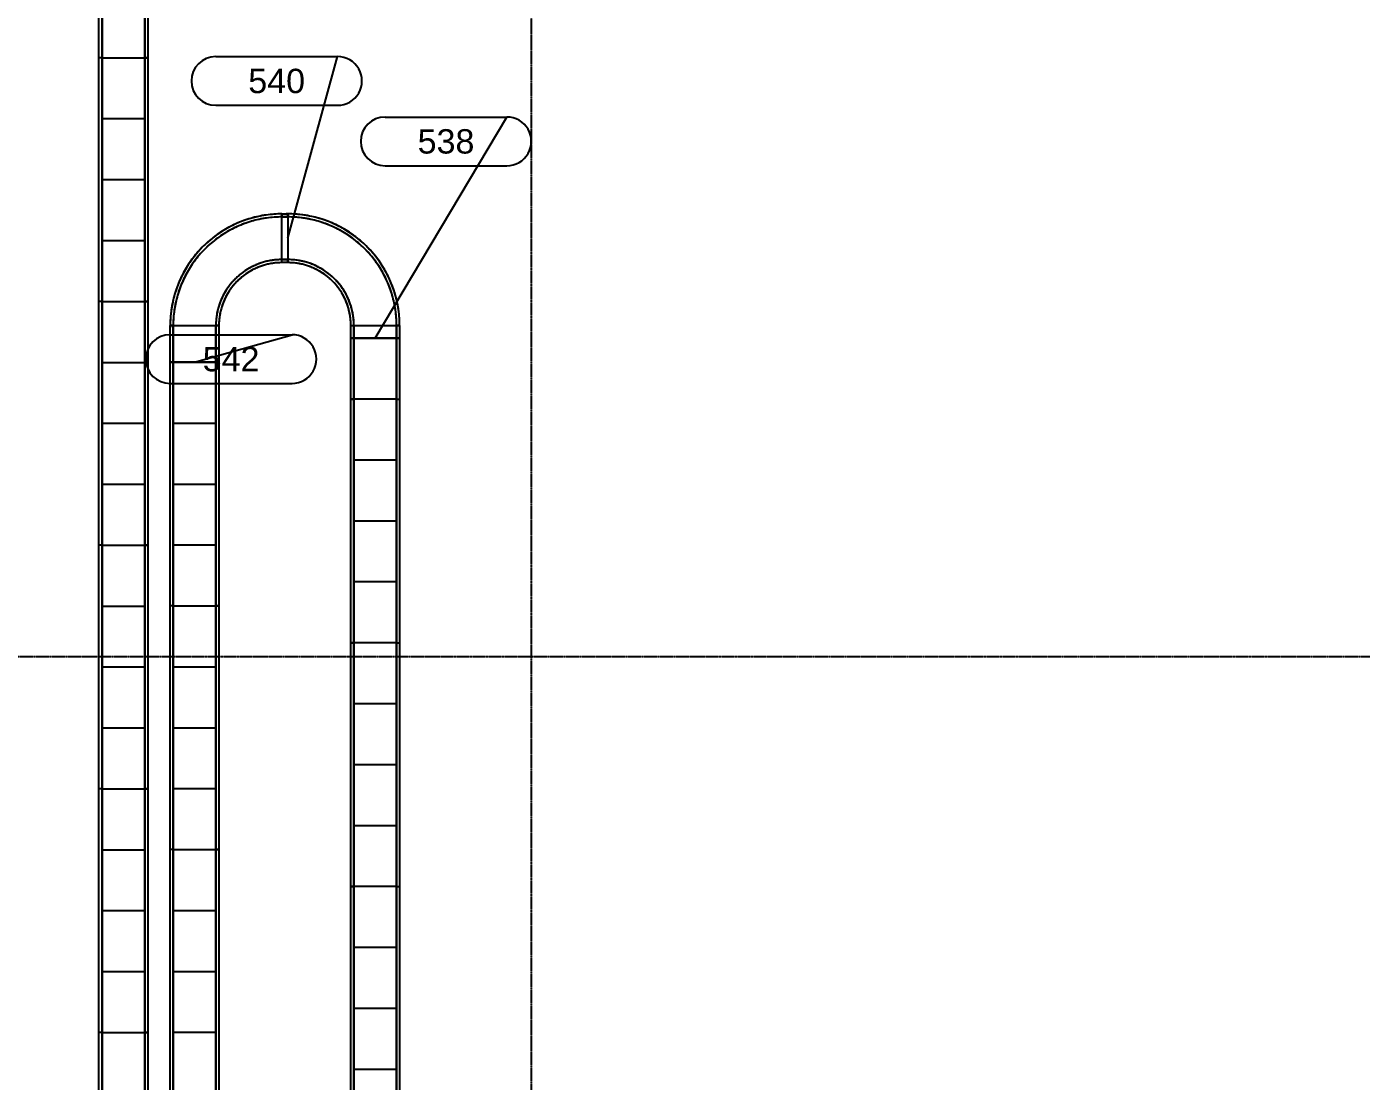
# Model space of a CAD drawing. Header units: inches. Extents: x -21257 to 11444, y 0 to 8704.
# Drawn here: x 1880 to 2537, y 1026 to 1546 of the extents above; entities that cross this region are included whole.
import ezdxf
from ezdxf.enums import TextEntityAlignment as Align

# ---------------------------------------------------------------- set-up
doc = ezdxf.new("R2010")
doc.units = ezdxf.units.IN
doc.header["$MEASUREMENT"] = 0
doc.linetypes.add('CENTER2', pattern=[1.125, 0.75, -0.125, 0.125, -0.125])
for name, color, linetype in [('400-CONV-LAYOUT', 1, 'Continuous'), ('500-CONV-LAYOUT-LOWER', 4, 'Continuous'), ('500-CONV-LAYOUT-UPPER', 4, 'Continuous'), ('500-CONV-NUMBERS', 4, 'Continuous'), ('Bldg_Cline', 8, 'CENTER2')]:
    doc.layers.add(name, color=color, linetype=linetype)
doc.styles.get("Standard").update_dxf_attribs({"font": 'helvl.shx'})

# ---------------------------------------------------------------- blocks, each defined once
blk = doc.blocks.new('DCBLOCK')
at = {"linetype": 'Continuous'}
for p, q in [((-0.625, 0), (0, 0)), ((-0.625, -0.25), (0, -0.25))]:
    blk.add_line(p, q, dxfattribs=at)
for centre, start, end in [((-0.625, -0.125), 89.99998, 269.99994), ((0, -0.125), 269.99994, 89.99998)]:
    blk.add_arc(centre, 0.125, start, end)
blk.add_attdef('FORTNAITEM', text='', height=0.125).set_placement((-0.3125, -0.125), align=Align.MIDDLE_CENTER)
at = {"flags": 1}
blk.add_attdef('SERIALNUM', (-0.625, -0.3437), '', height=0.125, dxfattribs=at)
blk = doc.blocks.new('Promise-US15-100330-00-10-003 Bldg Colums')
at = {"layer": 'Bldg_Cline'}
for p, q in [((1200, 7192), (1200, 8)), ((72, 720), (6000, 720))]:
    blk.add_line(p, q, dxfattribs=at)

msp = doc.modelspace()

# ---------------------------------------------------------------- linework, layer by layer
at = {"layer": '400-CONV-LAYOUT', "linetype": 'Continuous'}
for p, q in [((1916.72, 1530.3, 215.5), (1915.22, 1530.3, 215.5)), ((1916.72, 1530.3, 222), (1915.22, 1530.3, 222)), ((1916.72, 1530.3, 222), (1937.72, 1530.3, 222)), ((1916.72, 1530.3, 222), (1916.72, 1530.3, 215.5)), ((1937.72, 1530.3, 215.5), (1939.22, 1530.3, 215.5)), ((1937.72, 1530.3, 222), (1937.72, 1530.3, 215.5)), ((1939.22, 1530.3, 222), (1937.72, 1530.3, 222)), ((1916.72, 1500.3, 222), (1937.72, 1500.3, 222)), ((1916.72, 1470.3, 222), (1937.72, 1470.3, 222)), ((1916.72, 1440.3, 222), (1937.72, 1440.3, 222)), ((1916.72, 1410.3, 215.5), (1915.22, 1410.3, 215.5)), ((1916.72, 1410.3, 222), (1915.22, 1410.3, 222)), ((1916.72, 1410.3, 222), (1937.72, 1410.3, 222)), ((1916.72, 1410.3, 222), (1916.72, 1410.3, 215.5)), ((1937.72, 1410.3, 215.5), (1939.22, 1410.3, 215.5)), ((1937.72, 1410.3, 222), (1937.72, 1410.3, 215.5)), ((1939.22, 1410.3, 222), (1937.72, 1410.3, 222)), ((1916.72, 1380.3, 222), (1937.72, 1380.3, 222)), ((1916.72, 1350.3, 222), (1937.72, 1350.3, 222)), ((1916.72, 1320.3, 222), (1937.72, 1320.3, 222)), ((1916.72, 1290.3, 215.5), (1915.22, 1290.3, 215.5)), ((1916.72, 1290.3, 222), (1915.22, 1290.3, 222)), ((1916.72, 1290.3, 222), (1937.72, 1290.3, 222)), ((1916.72, 1290.3, 222), (1916.72, 1290.3, 215.5)), ((1937.72, 1290.3, 215.5), (1939.22, 1290.3, 215.5)), ((1937.72, 1290.3, 222), (1937.72, 1290.3, 215.5)), ((1939.22, 1290.3, 222), (1937.72, 1290.3, 222)), ((1916.72, 1260.3, 222), (1937.72, 1260.3, 222)), ((1916.72, 1230.3, 222), (1937.72, 1230.3, 222)), ((1916.72, 1200.3, 222), (1937.72, 1200.3, 222)), ((1916.72, 1170.3, 215.5), (1915.22, 1170.3, 215.5)), ((1916.72, 1170.3, 222), (1915.22, 1170.3, 222)), ((1916.72, 1170.3, 222), (1937.72, 1170.3, 222)), ((1916.72, 1170.3, 222), (1916.72, 1170.3, 215.5)), ((1937.72, 1170.3, 215.5), (1939.22, 1170.3, 215.5)), ((1937.72, 1170.3, 222), (1937.72, 1170.3, 215.5)), ((1939.22, 1170.3, 222), (1937.72, 1170.3, 222)), ((1916.72, 1140.3, 222), (1937.72, 1140.3, 222)), ((1916.72, 1110.3, 222), (1937.72, 1110.3, 222)), ((1916.72, 1080.3, 222), (1937.72, 1080.3, 222)), ((1916.72, 1050.3, 215.5), (1915.22, 1050.3, 215.5)), ((1916.72, 1050.3, 222), (1915.22, 1050.3, 222)), ((1916.72, 1050.3, 222), (1937.72, 1050.3, 222)), ((1916.72, 1050.3, 222), (1916.72, 1050.3, 215.5)), ((1937.72, 1050.3, 215.5), (1939.22, 1050.3, 215.5)), ((1937.72, 1050.3, 222), (1937.72, 1050.3, 215.5)), ((1939.22, 1050.3, 222), (1937.72, 1050.3, 222))]:
    msp.add_line(p, q, dxfattribs=at)
at = {"layer": '400-CONV-LAYOUT'}
for points in [[(1916.72, 2370.3, 215.5), (1916.72, 930.3, 215.5), (1915.22, 930.3, 215.5), (1915.22, 2370.3, 215.5)], [(1916.72, 2370.3, 222), (1916.72, 930.3, 222), (1915.22, 930.3, 222), (1915.22, 2370.3, 222)], [(1937.72, 2370.3, 222), (1937.72, 930.3, 222), (1916.72, 930.3, 222), (1916.72, 2370.3, 222)], [(1916.72, 2370.3, 222), (1916.72, 930.3, 222), (1916.72, 930.3, 215.5), (1916.72, 2370.3, 215.5)], [(1937.72, 2370.3, 222), (1937.72, 930.3, 222), (1937.72, 930.3, 215.5), (1937.72, 2370.3, 215.5)], [(1939.22, 2370.3, 215.5), (1939.22, 930.3, 215.5), (1937.72, 930.3, 215.5), (1937.72, 2370.3, 215.5)], [(1939.22, 2370.3, 222), (1939.22, 930.3, 222), (1937.72, 930.3, 222), (1937.72, 2370.3, 222)]]:
    msp.add_3dface(points, dxfattribs=at)
at = {"layer": '500-CONV-LAYOUT-LOWER', "linetype": 'Continuous'}
for p, q in [((2005.28, 1451.89, 212.5), (2005.28, 1453.39, 212.5)), ((2005.28, 1453.39, 222), (2005.28, 1451.89, 222)), ((2005.28, 1451.89, 222), (2005.28, 1451.89, 212.5)), ((2005.28, 1429.39, 212.5), (2005.28, 1430.89, 212.5)), ((2005.28, 1430.89, 212.5), (2005.28, 1430.89, 222)), ((2005.28, 1429.39, 222), (2005.28, 1430.89, 222)), ((1951.78, 1398.39, 212.5), (1950.28, 1398.39, 212.5)), ((1951.78, 1398.39, 222), (1950.28, 1398.39, 222)), ((1951.78, 1398.39, 222), (1951.78, 1398.39, 212.5)), ((1972.78, 1398.39, 212.5), (1974.28, 1398.39, 212.5)), ((1972.78, 1398.39, 222), (1972.78, 1398.39, 212.5)), ((1974.28, 1398.39, 222), (1972.78, 1398.39, 222)), ((1951.78, 1380.39, 215.5), (1950.28, 1380.39, 215.5)), ((1951.78, 1380.39, 222), (1950.28, 1380.39, 222)), ((1951.78, 1380.39, 212.5), (1950.28, 1380.39, 212.5)), ((1950.28, 1380.39, 222), (1951.78, 1380.39, 222)), ((1951.78, 1380.39, 222), (1951.78, 1380.39, 215.5)), ((1951.78, 1380.39, 222), (1951.78, 1380.39, 212.5)), ((1972.78, 1380.39, 215.5), (1974.28, 1380.39, 215.5)), ((1972.78, 1380.39, 222), (1972.78, 1380.39, 215.5)), ((1974.28, 1380.39, 222), (1972.78, 1380.39, 222)), ((1974.28, 1380.39, 212.5), (1972.78, 1380.39, 212.5)), ((1972.78, 1380.39, 212.5), (1972.78, 1380.39, 222)), ((1974.28, 1380.39, 222), (1972.78, 1380.39, 222)), ((1951.78, 1350.39, 222), (1972.78, 1350.39, 222)), ((1951.78, 1320.39, 222), (1972.78, 1320.39, 222)), ((1951.78, 1290.39, 222), (1972.78, 1290.39, 222)), ((1951.78, 1260.39, 215.5), (1950.28, 1260.39, 215.5)), ((1951.78, 1260.39, 222), (1950.28, 1260.39, 222)), ((1951.78, 1260.39, 222), (1972.78, 1260.39, 222)), ((1951.78, 1260.39, 222), (1951.78, 1260.39, 215.5)), ((1972.78, 1260.39, 215.5), (1974.28, 1260.39, 215.5)), ((1972.78, 1260.39, 222), (1972.78, 1260.39, 215.5)), ((1974.28, 1260.39, 222), (1972.78, 1260.39, 222)), ((1951.78, 1230.39, 222), (1972.78, 1230.39, 222)), ((1951.78, 1200.39, 222), (1972.78, 1200.39, 222)), ((1951.78, 1170.39, 222), (1972.78, 1170.39, 222)), ((1951.78, 1140.39, 215.5), (1950.28, 1140.39, 215.5)), ((1951.78, 1140.39, 222), (1950.28, 1140.39, 222)), ((1951.78, 1140.39, 222), (1972.78, 1140.39, 222)), ((1951.78, 1140.39, 222), (1951.78, 1140.39, 215.5)), ((1972.78, 1140.39, 215.5), (1974.28, 1140.39, 215.5)), ((1972.78, 1140.39, 222), (1972.78, 1140.39, 215.5)), ((1974.28, 1140.39, 222), (1972.78, 1140.39, 222)), ((1951.78, 1110.39, 222), (1972.78, 1110.39, 222)), ((1951.78, 1080.39, 222), (1972.78, 1080.39, 222)), ((1951.78, 1050.39, 222), (1972.78, 1050.39, 222))]:
    msp.add_line(p, q, dxfattribs=at)
at = {"layer": '500-CONV-LAYOUT-LOWER'}
msp.add_line((2005.28, 1430.89, 222), (2005.28, 1451.89, 222), dxfattribs=at)
for points in [[(2005.28, 1453.39, 212.5), (2004.31, 1453.38, 212.5), (2003.34, 1453.36, 212.5), (2002.37, 1453.32, 212.5), (2001.4, 1453.26, 212.5), (2000.43, 1453.18, 212.5), (1999.47, 1453.08, 212.5), (1998.5, 1452.97, 212.5), (1997.54, 1452.85, 212.5), (1996.58, 1452.7, 212.5), (1995.62, 1452.54, 212.5), (1994.67, 1452.36, 212.5), (1993.72, 1452.16, 212.5), (1992.77, 1451.95, 212.5), (1991.83, 1451.72, 212.5), (1990.89, 1451.48, 212.5), (1989.96, 1451.21, 212.5), (1989.03, 1450.94, 212.5), (1988.1, 1450.64, 212.5), (1987.18, 1450.33, 212.5), (1986.27, 1450, 212.5), (1985.36, 1449.66, 212.5), (1984.46, 1449.3, 212.5), (1983.56, 1448.92, 212.5), (1982.68, 1448.53, 212.5), (1981.79, 1448.13, 212.5), (1980.92, 1447.7, 212.5), (1980.05, 1447.27, 212.5), (1979.2, 1446.81, 212.5), (1978.35, 1446.35, 212.5), (1977.5, 1445.86, 212.5), (1976.67, 1445.37, 212.5), (1975.85, 1444.85, 212.5), (1975.03, 1444.33, 212.5), (1974.22, 1443.79, 212.5), (1973.43, 1443.23, 212.5), (1972.64, 1442.66, 212.5), (1971.87, 1442.08, 212.5), (1971.1, 1441.48, 212.5), (1970.35, 1440.87, 212.5), (1969.6, 1440.25, 212.5), (1968.87, 1439.61, 212.5), (1968.15, 1438.96, 212.5), (1967.44, 1438.3, 212.5), (1966.74, 1437.63, 212.5), (1966.05, 1436.94, 212.5), (1965.38, 1436.24, 212.5), (1964.72, 1435.53, 212.5), (1964.07, 1434.81, 212.5), (1963.43, 1434.08, 212.5), (1962.81, 1433.34, 212.5), (1962.2, 1432.58, 212.5), (1961.6, 1431.82, 212.5), (1961.02, 1431.04, 212.5), (1960.45, 1430.25, 212.5), (1959.89, 1429.46, 212.5), (1959.35, 1428.65, 212.5), (1958.82, 1427.84, 212.5), (1958.31, 1427.01, 212.5), (1957.81, 1426.18, 212.5), (1957.33, 1425.34, 212.5), (1956.86, 1424.49, 212.5), (1956.41, 1423.63, 212.5), (1955.97, 1422.76, 212.5), (1955.55, 1421.89, 212.5), (1955.14, 1421.01, 212.5), (1954.75, 1420.12, 212.5), (1954.38, 1419.22, 212.5), (1954.02, 1418.32, 212.5), (1953.67, 1417.41, 212.5), (1953.35, 1416.5, 212.5), (1953.03, 1415.58, 212.5), (1952.74, 1414.66, 212.5), (1952.46, 1413.73, 212.5), (1952.2, 1412.79, 212.5), (1951.95, 1411.85, 212.5), (1951.72, 1410.91, 212.5), (1951.51, 1409.96, 212.5), (1951.32, 1409.01, 212.5), (1951.14, 1408.06, 212.5), (1950.97, 1407.1, 212.5), (1950.83, 1406.14, 212.5), (1950.7, 1405.18, 212.5), (1950.59, 1404.22, 212.5), (1950.5, 1403.25, 212.5), (1950.42, 1402.28, 212.5), (1950.36, 1401.31, 212.5), (1950.31, 1400.34, 212.5), (1950.29, 1399.37, 212.5), (1950.28, 1398.4, 212.5)], [(2005.28, 1451.89, 212.5), (2004.34, 1451.88, 212.5), (2003.39, 1451.86, 212.5), (2002.45, 1451.82, 212.5), (2001.51, 1451.76, 212.5), (2000.57, 1451.68, 212.5), (1999.63, 1451.59, 212.5), (1998.69, 1451.48, 212.5), (1997.75, 1451.36, 212.5), (1996.82, 1451.22, 212.5), (1995.89, 1451.06, 212.5), (1994.96, 1450.89, 212.5), (1994.04, 1450.7, 212.5), (1993.11, 1450.49, 212.5), (1992.2, 1450.27, 212.5), (1991.28, 1450.03, 212.5), (1990.37, 1449.77, 212.5), (1989.47, 1449.5, 212.5), (1988.57, 1449.22, 212.5), (1987.68, 1448.91, 212.5), (1986.79, 1448.59, 212.5), (1985.9, 1448.26, 212.5), (1985.03, 1447.91, 212.5), (1984.16, 1447.55, 212.5), (1983.29, 1447.17, 212.5), (1982.44, 1446.77, 212.5), (1981.59, 1446.36, 212.5), (1980.74, 1445.93, 212.5), (1979.91, 1445.49, 212.5), (1979.08, 1445.04, 212.5), (1978.26, 1444.57, 212.5), (1977.45, 1444.08, 212.5), (1976.65, 1443.59, 212.5), (1975.86, 1443.07, 212.5), (1975.07, 1442.55, 212.5), (1974.3, 1442.01, 212.5), (1973.53, 1441.45, 212.5), (1972.78, 1440.89, 212.5), (1972.03, 1440.31, 212.5), (1971.3, 1439.71, 212.5), (1970.57, 1439.11, 212.5), (1969.86, 1438.49, 212.5), (1969.16, 1437.86, 212.5), (1968.47, 1437.21, 212.5), (1967.79, 1436.56, 212.5), (1967.12, 1435.89, 212.5), (1966.47, 1435.21, 212.5), (1965.82, 1434.52, 212.5), (1965.19, 1433.82, 212.5), (1964.57, 1433.11, 212.5), (1963.97, 1432.38, 212.5), (1963.37, 1431.65, 212.5), (1962.79, 1430.9, 212.5), (1962.22, 1430.15, 212.5), (1961.67, 1429.38, 212.5), (1961.13, 1428.61, 212.5), (1960.6, 1427.83, 212.5), (1960.09, 1427.03, 212.5), (1959.59, 1426.23, 212.5), (1959.11, 1425.42, 212.5), (1958.64, 1424.6, 212.5), (1958.18, 1423.77, 212.5), (1957.74, 1422.94, 212.5), (1957.32, 1422.1, 212.5), (1956.91, 1421.25, 212.5), (1956.51, 1420.39, 212.5), (1956.13, 1419.53, 212.5), (1955.77, 1418.65, 212.5), (1955.42, 1417.78, 212.5), (1955.08, 1416.9, 212.5), (1954.76, 1416.01, 212.5), (1954.46, 1415.11, 212.5), (1954.17, 1414.21, 212.5), (1953.9, 1413.31, 212.5), (1953.65, 1412.4, 212.5), (1953.41, 1411.49, 212.5), (1953.18, 1410.57, 212.5), (1952.98, 1409.65, 212.5), (1952.79, 1408.72, 212.5), (1952.61, 1407.8, 212.5), (1952.46, 1406.86, 212.5), (1952.31, 1405.93, 212.5), (1952.19, 1404.99, 212.5), (1952.08, 1404.06, 212.5), (1951.99, 1403.12, 212.5), (1951.91, 1402.18, 212.5), (1951.86, 1401.23, 212.5), (1951.81, 1400.29, 212.5), (1951.79, 1399.35, 212.5), (1951.78, 1398.4, 212.5)], [(2005.28, 1430.89, 212.5), (2004.71, 1430.89, 212.5), (2004.13, 1430.87, 212.5), (2003.56, 1430.85, 212.5), (2002.99, 1430.81, 212.5), (2002.42, 1430.77, 212.5), (2001.85, 1430.71, 212.5), (2001.28, 1430.64, 212.5), (2000.71, 1430.57, 212.5), (2000.14, 1430.48, 212.5), (1999.57, 1430.39, 212.5), (1999.01, 1430.28, 212.5), (1998.45, 1430.17, 212.5), (1997.89, 1430.04, 212.5), (1997.33, 1429.91, 212.5), (1996.78, 1429.76, 212.5), (1996.22, 1429.61, 212.5), (1995.68, 1429.44, 212.5), (1995.13, 1429.27, 212.5), (1994.59, 1429.08, 212.5), (1994.05, 1428.89, 212.5), (1993.51, 1428.69, 212.5), (1992.98, 1428.47, 212.5), (1992.45, 1428.25, 212.5), (1991.92, 1428.02, 212.5), (1991.4, 1427.78, 212.5), (1990.89, 1427.53, 212.5), (1990.37, 1427.27, 212.5), (1989.87, 1427.01, 212.5), (1989.36, 1426.73, 212.5), (1988.87, 1426.44, 212.5), (1988.37, 1426.15, 212.5), (1987.89, 1425.85, 212.5), (1987.41, 1425.54, 212.5), (1986.93, 1425.22, 212.5), (1986.46, 1424.89, 212.5), (1985.99, 1424.55, 212.5), (1985.54, 1424.21, 212.5), (1985.08, 1423.85, 212.5), (1984.64, 1423.49, 212.5), (1984.2, 1423.13, 212.5), (1983.76, 1422.75, 212.5), (1983.34, 1422.37, 212.5), (1982.92, 1421.98, 212.5), (1982.51, 1421.58, 212.5), (1982.1, 1421.17, 212.5), (1981.7, 1420.76, 212.5), (1981.31, 1420.34, 212.5), (1980.93, 1419.91, 212.5), (1980.55, 1419.48, 212.5), (1980.18, 1419.04, 212.5), (1979.82, 1418.59, 212.5), (1979.47, 1418.14, 212.5), (1979.12, 1417.68, 212.5), (1978.79, 1417.22, 212.5), (1978.46, 1416.75, 212.5), (1978.14, 1416.27, 212.5), (1977.83, 1415.79, 212.5), (1977.53, 1415.3, 212.5), (1977.23, 1414.81, 212.5), (1976.95, 1414.31, 212.5), (1976.67, 1413.81, 212.5), (1976.4, 1413.3, 212.5), (1976.14, 1412.79, 212.5), (1975.89, 1412.28, 212.5), (1975.65, 1411.76, 212.5), (1975.42, 1411.23, 212.5), (1975.2, 1410.7, 212.5), (1974.99, 1410.17, 212.5), (1974.79, 1409.63, 212.5), (1974.59, 1409.09, 212.5), (1974.41, 1408.55, 212.5), (1974.23, 1408, 212.5), (1974.07, 1407.45, 212.5), (1973.91, 1406.9, 212.5), (1973.77, 1406.35, 212.5), (1973.63, 1405.79, 212.5), (1973.51, 1405.23, 212.5), (1973.39, 1404.67, 212.5), (1973.29, 1404.1, 212.5), (1973.19, 1403.54, 212.5), (1973.1, 1402.97, 212.5), (1973.03, 1402.4, 212.5), (1972.96, 1401.83, 212.5), (1972.91, 1401.26, 212.5), (1972.86, 1400.69, 212.5), (1972.83, 1400.12, 212.5), (1972.8, 1399.55, 212.5), (1972.79, 1398.97, 212.5), (1972.78, 1398.4, 212.5)], [(2005.28, 1429.39, 212.5), (2004.73, 1429.39, 212.5), (2004.19, 1429.37, 212.5), (2003.64, 1429.35, 212.5), (2003.09, 1429.32, 212.5), (2002.55, 1429.27, 212.5), (2002, 1429.22, 212.5), (2001.46, 1429.16, 212.5), (2000.92, 1429.08, 212.5), (2000.38, 1429, 212.5), (1999.84, 1428.91, 212.5), (1999.3, 1428.81, 212.5), (1998.76, 1428.7, 212.5), (1998.23, 1428.58, 212.5), (1997.7, 1428.45, 212.5), (1997.17, 1428.31, 212.5), (1996.64, 1428.16, 212.5), (1996.12, 1428.01, 212.5), (1995.6, 1427.84, 212.5), (1995.08, 1427.67, 212.5), (1994.56, 1427.48, 212.5), (1994.05, 1427.29, 212.5), (1993.54, 1427.09, 212.5), (1993.04, 1426.87, 212.5), (1992.54, 1426.65, 212.5), (1992.04, 1426.42, 212.5), (1991.55, 1426.19, 212.5), (1991.06, 1425.94, 212.5), (1990.58, 1425.68, 212.5), (1990.1, 1425.42, 212.5), (1989.62, 1425.15, 212.5), (1989.15, 1424.87, 212.5), (1988.69, 1424.58, 212.5), (1988.23, 1424.28, 212.5), (1987.78, 1423.98, 212.5), (1987.33, 1423.66, 212.5), (1986.88, 1423.34, 212.5), (1986.45, 1423.02, 212.5), (1986.02, 1422.68, 212.5), (1985.59, 1422.34, 212.5), (1985.17, 1421.98, 212.5), (1984.76, 1421.63, 212.5), (1984.35, 1421.26, 212.5), (1983.95, 1420.89, 212.5), (1983.56, 1420.51, 212.5), (1983.17, 1420.12, 212.5), (1982.79, 1419.73, 212.5), (1982.42, 1419.33, 212.5), (1982.05, 1418.92, 212.5), (1981.69, 1418.51, 212.5), (1981.34, 1418.09, 212.5), (1981, 1417.66, 212.5), (1980.66, 1417.23, 212.5), (1980.33, 1416.79, 212.5), (1980.01, 1416.35, 212.5), (1979.7, 1415.9, 212.5), (1979.39, 1415.45, 212.5), (1979.1, 1414.99, 212.5), (1978.81, 1414.52, 212.5), (1978.53, 1414.05, 212.5), (1978.25, 1413.58, 212.5), (1977.99, 1413.1, 212.5), (1977.74, 1412.62, 212.5), (1977.49, 1412.13, 212.5), (1977.25, 1411.64, 212.5), (1977.02, 1411.14, 212.5), (1976.8, 1410.64, 212.5), (1976.59, 1410.13, 212.5), (1976.39, 1409.63, 212.5), (1976.19, 1409.11, 212.5), (1976.01, 1408.6, 212.5), (1975.83, 1408.08, 212.5), (1975.67, 1407.56, 212.5), (1975.51, 1407.04, 212.5), (1975.36, 1406.51, 212.5), (1975.22, 1405.98, 212.5), (1975.09, 1405.45, 212.5), (1974.97, 1404.91, 212.5), (1974.86, 1404.38, 212.5), (1974.76, 1403.84, 212.5), (1974.67, 1403.3, 212.5), (1974.59, 1402.76, 212.5), (1974.52, 1402.22, 212.5), (1974.45, 1401.67, 212.5), (1974.4, 1401.13, 212.5), (1974.36, 1400.58, 212.5), (1974.32, 1400.04, 212.5), (1974.3, 1399.49, 212.5), (1974.29, 1398.95, 212.5), (1974.28, 1398.4, 212.5)]]:
    msp.add_polyline3d(points, dxfattribs=at)
for radius in [55, 53.5, 32.5, 31]:
    msp.add_arc((2005.28, 1398.39, 222), radius, 90.00002, 181.00002, dxfattribs=at)
at = {"layer": '500-CONV-LAYOUT-LOWER', "invisible_edges": 15}
for points in [[(2005.28, 1453.39, 222), (1990.89, 1451.48, 222), (1991.28, 1450.03, 222), (2005.28, 1451.89, 222)], [(2005.28, 1453.39, 212.5), (1991.05, 1451.52, 212.5), (1991.44, 1450.07, 212.5), (2005.28, 1451.89, 212.5)], [(2021.74, 1451.72, 222), (2007.32, 1453.38, 222), (2007.35, 1451.88, 222), (2021.37, 1450.27, 222)], [(2022.52, 1451.51, 212.5), (2008.29, 1453.39, 212.5), (2008.29, 1451.89, 212.5), (2022.13, 1450.07, 212.5)], [(1977.78, 1446.02, 212.5), (1966.39, 1437.29, 212.5), (1967.46, 1436.22, 212.5), (1978.53, 1444.72, 212.5)], [(1990.89, 1451.48, 222), (1977.5, 1445.86, 222), (1978.26, 1444.57, 222), (1991.28, 1450.03, 222)], [(1991.05, 1451.52, 212.5), (1977.78, 1446.02, 212.5), (1978.53, 1444.72, 212.5), (1991.44, 1450.07, 212.5)], [(1996.78, 1429.76, 222), (1988.87, 1426.44, 222), (1978.26, 1444.57, 222), (1991.28, 1450.03, 222)], [(2005.28, 1430.89, 222), (1996.78, 1429.76, 222), (1991.28, 1450.03, 222), (2005.28, 1451.89, 222)], [(2016.23, 1429.9, 222), (2007.71, 1430.89, 222), (2007.35, 1451.88, 222), (2021.37, 1450.27, 222)], [(2024.2, 1426.73, 222), (2016.23, 1429.9, 222), (2021.37, 1450.27, 222), (2034.49, 1445.03, 222)], [(2035.22, 1446.34, 222), (2021.74, 1451.72, 222), (2021.37, 1450.27, 222), (2034.49, 1445.03, 222)], [(2035.79, 1446.02, 212.5), (2022.52, 1451.51, 212.5), (2022.13, 1450.07, 212.5), (2035.04, 1444.72, 212.5)], [(2046.83, 1437.62, 222), (2035.22, 1446.34, 222), (2034.49, 1445.03, 222), (2045.78, 1436.55, 222)], [(2047.17, 1437.28, 212.5), (2035.79, 1446.02, 212.5), (2035.04, 1444.72, 212.5), (2046.11, 1436.22, 212.5)], [(1977.5, 1445.86, 222), (1966.05, 1436.94, 222), (1967.12, 1435.89, 222), (1978.26, 1444.57, 222)], [(1988.87, 1426.44, 222), (1982.1, 1421.17, 222), (1967.12, 1435.89, 222), (1978.26, 1444.57, 222)], [(2031.06, 1421.57, 222), (2024.2, 1426.73, 222), (2034.49, 1445.03, 222), (2045.78, 1436.55, 222)], [(1966.05, 1436.94, 222), (1957.33, 1425.34, 222), (1958.64, 1424.6, 222), (1967.12, 1435.89, 222)], [(1966.39, 1437.29, 212.5), (1957.65, 1425.9, 212.5), (1958.95, 1425.15, 212.5), (1967.46, 1436.22, 212.5)], [(1982.1, 1421.17, 222), (1976.95, 1414.31, 222), (1958.64, 1424.6, 222), (1967.12, 1435.89, 222)], [(2036.33, 1414.81, 222), (2031.06, 1421.57, 222), (2045.78, 1436.55, 222), (2054.46, 1425.41, 222)], [(2055.75, 1426.17, 222), (2046.83, 1437.62, 222), (2045.78, 1436.55, 222), (2054.46, 1425.41, 222)], [(2055.91, 1425.89, 212.5), (2047.17, 1437.28, 212.5), (2046.11, 1436.22, 212.5), (2054.61, 1425.14, 212.5)], [(1989.62, 1425.15, 222), (1983.17, 1420.12, 222), (1982.1, 1421.17, 222), (1988.87, 1426.44, 222)], [(1989.78, 1425.24, 212.5), (1983.36, 1420.31, 212.5), (1982.3, 1421.37, 212.5), (1989.03, 1426.54, 212.5)], [(1997.17, 1428.31, 222), (1989.62, 1425.15, 222), (1988.87, 1426.44, 222), (1996.78, 1429.76, 222)], [(1997.26, 1428.34, 212.5), (1989.78, 1425.24, 212.5), (1989.03, 1426.54, 212.5), (1996.87, 1429.78, 212.5)], [(2005.28, 1429.39, 222), (1997.17, 1428.31, 222), (1996.78, 1429.76, 222), (2005.28, 1430.89, 222)], [(2005.28, 1429.39, 212.5), (1997.26, 1428.34, 212.5), (1996.87, 1429.78, 212.5), (2005.28, 1430.89, 212.5)], [(2015.87, 1428.45, 222), (2007.74, 1429.39, 222), (2007.71, 1430.89, 222), (2016.23, 1429.9, 222)], [(2016.31, 1428.33, 212.5), (2008.29, 1429.39, 212.5), (2008.29, 1430.89, 212.5), (2016.7, 1429.78, 212.5)], [(2023.47, 1425.42, 222), (2015.87, 1428.45, 222), (2016.23, 1429.9, 222), (2024.2, 1426.73, 222)], [(2023.78, 1425.24, 212.5), (2016.31, 1428.33, 212.5), (2016.7, 1429.78, 212.5), (2024.53, 1426.54, 212.5)], [(2030.01, 1420.5, 222), (2023.47, 1425.42, 222), (2024.2, 1426.73, 222), (2031.06, 1421.57, 222)], [(2030.2, 1420.31, 212.5), (2023.78, 1425.24, 212.5), (2024.53, 1426.54, 212.5), (2031.26, 1421.37, 212.5)], [(2061.36, 1412.84, 222), (2055.75, 1426.23, 222), (2054.46, 1425.47, 222), (2059.92, 1412.45, 222)], [(1957.33, 1425.34, 222), (1951.95, 1411.85, 222), (1953.41, 1411.49, 222), (1958.64, 1424.6, 222)], [(1957.65, 1425.9, 212.5), (1952.16, 1412.64, 212.5), (1953.61, 1412.25, 212.5), (1958.95, 1425.15, 212.5)], [(1976.95, 1414.31, 222), (1973.77, 1406.35, 222), (1953.41, 1411.49, 222), (1958.64, 1424.6, 222)], [(1983.17, 1420.12, 222), (1978.25, 1413.58, 222), (1976.95, 1414.31, 222), (1982.1, 1421.17, 222)], [(1983.36, 1420.31, 212.5), (1978.44, 1413.9, 212.5), (1977.14, 1414.65, 212.5), (1982.3, 1421.37, 212.5)], [(2035.04, 1414.05, 222), (2030.01, 1420.5, 222), (2031.06, 1421.57, 222), (2036.33, 1414.81, 222)], [(2035.13, 1413.89, 212.5), (2030.2, 1420.31, 212.5), (2031.26, 1421.37, 212.5), (2036.43, 1414.64, 212.5)], [(2039.65, 1406.9, 222), (2036.33, 1414.81, 222), (2054.46, 1425.41, 222), (2059.92, 1412.39, 222)], [(2061.36, 1412.78, 222), (2055.75, 1426.17, 222), (2054.46, 1425.41, 222), (2059.92, 1412.39, 222)], [(2061.36, 1412.78, 222), (2055.75, 1426.17, 222), (2054.46, 1425.41, 222), (2059.92, 1412.39, 222)], [(2061.36, 1412.59, 222), (2055.75, 1425.98, 222), (2054.46, 1425.22, 222), (2059.92, 1412.2, 222)], [(2061.41, 1412.69, 212.5), (2055.91, 1425.95, 212.5), (2054.61, 1425.2, 212.5), (2059.96, 1412.3, 212.5)], [(2061.41, 1412.63, 212.5), (2055.91, 1425.89, 212.5), (2054.61, 1425.14, 212.5), (2059.96, 1412.24, 212.5)], [(2061.41, 1412.63, 212.5), (2055.91, 1425.89, 212.5), (2054.61, 1425.14, 212.5), (2059.96, 1412.24, 212.5)], [(2061.41, 1412.44, 212.5), (2055.91, 1425.7, 212.5), (2054.61, 1424.95, 212.5), (2059.96, 1412.05, 212.5)], [(1978.25, 1413.58, 222), (1975.22, 1405.98, 222), (1973.77, 1406.35, 222), (1976.95, 1414.31, 222)], [(1978.44, 1413.9, 212.5), (1975.34, 1406.42, 212.5), (1973.89, 1406.81, 212.5), (1977.14, 1414.65, 212.5)], [(2038.2, 1406.5, 222), (2035.04, 1414.05, 222), (2036.33, 1414.81, 222), (2039.65, 1406.9, 222)], [(2038.22, 1406.41, 212.5), (2035.13, 1413.89, 212.5), (2036.43, 1414.64, 212.5), (2039.67, 1406.8, 212.5)], [(1952.16, 1412.64, 212.5), (1950.28, 1398.4, 212.5), (1951.78, 1398.4, 212.5), (1953.61, 1412.25, 212.5)], [(1951.95, 1411.85, 222), (1950.29, 1397.43, 222), (1951.79, 1397.46, 222), (1953.41, 1411.49, 222)], [(1973.77, 1406.35, 222), (1972.79, 1397.83, 222), (1951.79, 1397.46, 222), (1953.41, 1411.49, 222)], [(1975.34, 1406.42, 212.5), (1974.28, 1398.4, 212.5), (1972.78, 1398.4, 212.5), (1973.89, 1406.81, 212.5)], [(2039.28, 1398.39, 222), (2038.2, 1406.5, 222), (2039.65, 1406.9, 222), (2040.78, 1398.39, 222)], [(2039.28, 1398.39, 212.5), (2038.22, 1406.41, 212.5), (2039.67, 1406.8, 212.5), (2040.78, 1398.39, 212.5)], [(2040.78, 1398.39, 222), (2039.65, 1406.9, 222), (2059.92, 1412.39, 222), (2061.78, 1398.39, 222)], [(2063.28, 1398.46, 222), (2061.36, 1412.84, 222), (2059.92, 1412.45, 222), (2061.78, 1398.46, 222)], [(2063.28, 1398.39, 222), (2061.36, 1412.78, 222), (2059.92, 1412.39, 222), (2061.78, 1398.39, 222)], [(2063.28, 1398.39, 222), (2061.36, 1412.78, 222), (2059.92, 1412.39, 222), (2061.78, 1398.39, 222)], [(2063.28, 1398.21, 222), (2061.36, 1412.59, 222), (2059.92, 1412.2, 222), (2061.78, 1398.21, 222)], [(2063.28, 1398.46, 212.5), (2061.41, 1412.69, 212.5), (2059.96, 1412.3, 212.5), (2061.78, 1398.46, 212.5)], [(2063.28, 1398.39, 212.5), (2061.41, 1412.63, 212.5), (2059.96, 1412.24, 212.5), (2061.78, 1398.39, 212.5)], [(2063.28, 1398.39, 212.5), (2061.41, 1412.63, 212.5), (2059.96, 1412.24, 212.5), (2061.78, 1398.39, 212.5)], [(2063.28, 1398.21, 212.5), (2061.41, 1412.44, 212.5), (2059.96, 1412.05, 212.5), (2061.78, 1398.21, 212.5)], [(1975.22, 1405.98, 222), (1974.28, 1397.85, 222), (1972.79, 1397.83, 222), (1973.77, 1406.35, 222)]]:
    msp.add_3dface(points, dxfattribs=at)
at = {"layer": '500-CONV-LAYOUT-LOWER'}
for points in [[(1951.78, 1398.39, 212.5), (1951.78, 1380.39, 212.5), (1950.28, 1380.39, 212.5), (1950.28, 1398.39, 212.5)], [(1951.78, 1398.39, 222), (1951.78, 1380.39, 222), (1950.28, 1380.39, 222), (1950.28, 1398.39, 222)], [(1972.78, 1398.39, 222), (1972.78, 1380.39, 222), (1951.78, 1380.39, 222), (1951.78, 1398.39, 222)], [(1951.78, 1398.39, 222), (1951.78, 1380.39, 222), (1951.78, 1380.39, 212.5), (1951.78, 1398.39, 212.5)], [(1972.78, 1398.39, 222), (1972.78, 1380.39, 222), (1972.78, 1380.39, 212.5), (1972.78, 1398.39, 212.5)], [(1974.28, 1398.39, 212.5), (1974.28, 1380.39, 212.5), (1972.78, 1380.39, 212.5), (1972.78, 1398.39, 212.5)], [(1974.28, 1398.39, 222), (1974.28, 1380.39, 222), (1972.78, 1380.39, 222), (1972.78, 1398.39, 222)], [(1951.78, 1380.39, 215.5), (1951.78, 930.39, 215.5), (1950.28, 930.39, 215.5), (1950.28, 1380.39, 215.5)], [(1951.78, 1380.39, 222), (1951.78, 930.39, 222), (1950.28, 930.39, 222), (1950.28, 1380.39, 222)], [(1972.78, 1380.39, 222), (1972.78, 930.39, 222), (1951.78, 930.39, 222), (1951.78, 1380.39, 222)], [(1951.78, 1380.39, 222), (1951.78, 930.39, 222), (1951.78, 930.39, 215.5), (1951.78, 1380.39, 215.5)], [(1972.78, 1380.39, 222), (1972.78, 930.39, 222), (1972.78, 930.39, 215.5), (1972.78, 1380.39, 215.5)], [(1974.28, 1380.39, 215.5), (1974.28, 930.39, 215.5), (1972.78, 930.39, 215.5), (1972.78, 1380.39, 215.5)], [(1974.28, 1380.39, 222), (1974.28, 930.39, 222), (1972.78, 930.39, 222), (1972.78, 1380.39, 222)]]:
    msp.add_3dface(points, dxfattribs=at)
at = {"layer": '500-CONV-LAYOUT-UPPER', "linetype": 'Continuous'}
for p, q in [((2008.28, 1451.89, 212.5), (2008.28, 1453.39, 212.5)), ((2008.28, 1451.89, 222), (2008.28, 1453.39, 222)), ((2008.28, 1451.89, 222), (2008.28, 1451.89, 212.5)), ((2008.28, 1430.89, 212.5), (2008.28, 1429.39, 212.5)), ((2008.28, 1430.89, 222), (2008.28, 1430.89, 212.5)), ((2008.28, 1429.39, 222), (2008.28, 1430.89, 222)), ((2039.28, 1398.39, 212.5), (2040.78, 1398.39, 212.5)), ((2039.28, 1398.39, 222), (2040.78, 1398.39, 222)), ((2040.78, 1398.39, 212.5), (2040.78, 1398.39, 222)), ((2061.78, 1398.39, 212.5), (2063.28, 1398.39, 212.5)), ((2061.78, 1398.39, 222), (2061.78, 1398.39, 212.5)), ((2063.28, 1398.39, 222), (2061.78, 1398.39, 222)), ((2040.78, 1392.14, 212.5), (2039.28, 1392.14, 212.5)), ((2039.28, 1392.14, 222), (2040.78, 1392.14, 222)), ((2039.28, 1392.14, 215.5), (2040.78, 1392.14, 215.5)), ((2039.28, 1392.14, 222), (2040.78, 1392.14, 222)), ((2040.78, 1392.14, 222), (2040.78, 1392.14, 212.5)), ((2040.78, 1392.14, 215.5), (2040.78, 1392.14, 222)), ((2061.78, 1392.14, 212.5), (2063.28, 1392.14, 212.5)), ((2061.78, 1392.14, 222), (2061.78, 1392.14, 212.5)), ((2061.78, 1392.14, 222), (2063.28, 1392.14, 222)), ((2061.78, 1392.14, 215.5), (2063.28, 1392.14, 215.5)), ((2061.78, 1392.14, 222), (2061.78, 1392.14, 215.5)), ((2063.28, 1392.14, 222), (2061.78, 1392.14, 222)), ((2040.78, 1362.14, 215.5), (2039.28, 1362.14, 215.5)), ((2039.28, 1362.14, 222), (2040.78, 1362.14, 222)), ((2061.78, 1362.14, 222), (2040.78, 1362.14, 222)), ((2040.78, 1362.14, 222), (2040.78, 1362.14, 215.5)), ((2061.78, 1362.14, 215.5), (2063.28, 1362.14, 215.5)), ((2061.78, 1362.14, 222), (2061.78, 1362.14, 215.5)), ((2061.78, 1362.14, 222), (2063.28, 1362.14, 222)), ((2061.78, 1332.14, 222), (2040.78, 1332.14, 222)), ((2061.78, 1302.14, 222), (2040.78, 1302.14, 222)), ((2061.78, 1272.14, 222), (2040.78, 1272.14, 222)), ((2040.78, 1242.14, 215.5), (2039.28, 1242.14, 215.5)), ((2039.28, 1242.14, 222), (2040.78, 1242.14, 222)), ((2061.78, 1242.14, 222), (2040.78, 1242.14, 222)), ((2040.78, 1242.14, 222), (2040.78, 1242.14, 215.5)), ((2061.78, 1242.14, 215.5), (2063.28, 1242.14, 215.5)), ((2061.78, 1242.14, 222), (2061.78, 1242.14, 215.5)), ((2061.78, 1242.14, 222), (2063.28, 1242.14, 222)), ((2061.78, 1212.14, 222), (2040.78, 1212.14, 222)), ((2061.78, 1182.14, 222), (2040.78, 1182.14, 222)), ((2061.78, 1152.14, 222), (2040.78, 1152.14, 222)), ((2040.78, 1122.14, 215.5), (2039.28, 1122.14, 215.5)), ((2039.28, 1122.14, 222), (2040.78, 1122.14, 222)), ((2061.78, 1122.14, 222), (2040.78, 1122.14, 222)), ((2040.78, 1122.14, 222), (2040.78, 1122.14, 215.5)), ((2061.78, 1122.14, 215.5), (2063.28, 1122.14, 215.5)), ((2061.78, 1122.14, 222), (2061.78, 1122.14, 215.5)), ((2061.78, 1122.14, 222), (2063.28, 1122.14, 222)), ((2061.78, 1092.14, 222), (2040.78, 1092.14, 222)), ((2061.78, 1062.14, 222), (2040.78, 1062.14, 222)), ((2061.78, 1032.14, 222), (2040.78, 1032.14, 222))]:
    msp.add_line(p, q, dxfattribs=at)
at = {"layer": '500-CONV-LAYOUT-UPPER'}
for points in [[(2063.28, 1398.39, 212.5), (2063.27, 1399.36, 212.5), (2063.25, 1400.33, 212.5), (2063.2, 1401.3, 212.5), (2063.14, 1402.27, 212.5), (2063.07, 1403.24, 212.5), (2062.97, 1404.21, 212.5), (2062.86, 1405.17, 212.5), (2062.73, 1406.13, 212.5), (2062.59, 1407.09, 212.5), (2062.43, 1408.05, 212.5), (2062.25, 1409, 212.5), (2062.05, 1409.95, 212.5), (2061.84, 1410.9, 212.5), (2061.61, 1411.84, 212.5), (2061.36, 1412.78, 212.5), (2061.1, 1413.72, 212.5), (2060.82, 1414.65, 212.5), (2060.53, 1415.57, 212.5), (2060.22, 1416.49, 212.5), (2059.89, 1417.4, 212.5), (2059.55, 1418.31, 212.5), (2059.19, 1419.21, 212.5), (2058.81, 1420.11, 212.5), (2058.42, 1421, 212.5), (2058.01, 1421.88, 212.5), (2057.59, 1422.75, 212.5), (2057.15, 1423.62, 212.5), (2056.7, 1424.48, 212.5), (2056.23, 1425.33, 212.5), (2055.75, 1426.17, 212.5), (2055.25, 1427, 212.5), (2054.74, 1427.83, 212.5), (2054.21, 1428.64, 212.5), (2053.67, 1429.45, 212.5), (2053.12, 1430.24, 212.5), (2052.55, 1431.03, 212.5), (2051.97, 1431.81, 212.5), (2051.37, 1432.57, 212.5), (2050.76, 1433.33, 212.5), (2050.14, 1434.07, 212.5), (2049.5, 1434.8, 212.5), (2048.85, 1435.53, 212.5), (2048.19, 1436.24, 212.5), (2047.52, 1436.93, 212.5), (2046.83, 1437.62, 212.5), (2046.13, 1438.3, 212.5), (2045.42, 1438.96, 212.5), (2044.7, 1439.61, 212.5), (2043.97, 1440.24, 212.5), (2043.22, 1440.87, 212.5), (2042.47, 1441.48, 212.5), (2041.7, 1442.07, 212.5), (2040.93, 1442.66, 212.5), (2040.14, 1443.22, 212.5), (2039.34, 1443.78, 212.5), (2038.54, 1444.32, 212.5), (2037.72, 1444.85, 212.5), (2036.9, 1445.36, 212.5), (2036.07, 1445.86, 212.5), (2035.22, 1446.34, 212.5), (2034.37, 1446.81, 212.5), (2033.52, 1447.26, 212.5), (2032.65, 1447.7, 212.5), (2031.78, 1448.12, 212.5), (2030.89, 1448.53, 212.5), (2030.01, 1448.92, 212.5), (2029.11, 1449.3, 212.5), (2028.21, 1449.65, 212.5), (2027.3, 1450, 212.5), (2026.39, 1450.33, 212.5), (2025.47, 1450.64, 212.5), (2024.54, 1450.93, 212.5), (2023.61, 1451.21, 212.5), (2022.68, 1451.47, 212.5), (2021.74, 1451.72, 212.5), (2020.8, 1451.95, 212.5), (2019.85, 1452.16, 212.5), (2018.9, 1452.36, 212.5), (2017.95, 1452.54, 212.5), (2016.99, 1452.7, 212.5), (2016.03, 1452.84, 212.5), (2015.07, 1452.97, 212.5), (2014.1, 1453.08, 212.5), (2013.14, 1453.18, 212.5), (2012.17, 1453.25, 212.5), (2011.2, 1453.31, 212.5), (2010.23, 1453.36, 212.5), (2009.26, 1453.38, 212.5), (2008.29, 1453.39, 212.5)], [(2061.78, 1398.39, 212.5), (2061.77, 1399.34, 212.5), (2061.75, 1400.28, 212.5), (2061.71, 1401.22, 212.5), (2061.65, 1402.17, 212.5), (2061.57, 1403.11, 212.5), (2061.48, 1404.05, 212.5), (2061.37, 1404.98, 212.5), (2061.25, 1405.92, 212.5), (2061.11, 1406.85, 212.5), (2060.95, 1407.78, 212.5), (2060.78, 1408.71, 212.5), (2060.58, 1409.64, 212.5), (2060.38, 1410.56, 212.5), (2060.16, 1411.48, 212.5), (2059.92, 1412.39, 212.5), (2059.66, 1413.3, 212.5), (2059.39, 1414.2, 212.5), (2059.1, 1415.1, 212.5), (2058.8, 1416, 212.5), (2058.48, 1416.89, 212.5), (2058.15, 1417.77, 212.5), (2057.8, 1418.65, 212.5), (2057.43, 1419.52, 212.5), (2057.05, 1420.38, 212.5), (2056.66, 1421.24, 212.5), (2056.25, 1422.09, 212.5), (2055.82, 1422.93, 212.5), (2055.38, 1423.77, 212.5), (2054.93, 1424.59, 212.5), (2054.46, 1425.41, 212.5), (2053.97, 1426.22, 212.5), (2053.47, 1427.02, 212.5), (2052.96, 1427.82, 212.5), (2052.44, 1428.6, 212.5), (2051.9, 1429.38, 212.5), (2051.34, 1430.14, 212.5), (2050.77, 1430.9, 212.5), (2050.19, 1431.64, 212.5), (2049.6, 1432.37, 212.5), (2049, 1433.1, 212.5), (2048.38, 1433.81, 212.5), (2047.75, 1434.51, 212.5), (2047.1, 1435.2, 212.5), (2046.45, 1435.88, 212.5), (2045.78, 1436.55, 212.5), (2045.1, 1437.21, 212.5), (2044.41, 1437.85, 212.5), (2043.71, 1438.48, 212.5), (2042.99, 1439.1, 212.5), (2042.27, 1439.71, 212.5), (2041.54, 1440.3, 212.5), (2040.79, 1440.88, 212.5), (2040.04, 1441.45, 212.5), (2039.27, 1442, 212.5), (2038.5, 1442.54, 212.5), (2037.71, 1443.07, 212.5), (2036.92, 1443.58, 212.5), (2036.12, 1444.08, 212.5), (2035.31, 1444.56, 212.5), (2034.49, 1445.03, 212.5), (2033.66, 1445.49, 212.5), (2032.83, 1445.93, 212.5), (2031.98, 1446.35, 212.5), (2031.13, 1446.77, 212.5), (2030.28, 1447.16, 212.5), (2029.41, 1447.54, 212.5), (2028.54, 1447.91, 212.5), (2027.67, 1448.26, 212.5), (2026.78, 1448.59, 212.5), (2025.89, 1448.91, 212.5), (2025, 1449.21, 212.5), (2024.1, 1449.5, 212.5), (2023.2, 1449.77, 212.5), (2022.29, 1450.03, 212.5), (2021.37, 1450.27, 212.5), (2020.46, 1450.49, 212.5), (2019.54, 1450.7, 212.5), (2018.61, 1450.89, 212.5), (2017.68, 1451.06, 212.5), (2016.75, 1451.22, 212.5), (2015.82, 1451.36, 212.5), (2014.88, 1451.48, 212.5), (2013.94, 1451.59, 212.5), (2013, 1451.68, 212.5), (2012.06, 1451.76, 212.5), (2011.12, 1451.82, 212.5), (2010.18, 1451.86, 212.5), (2009.23, 1451.88, 212.5), (2008.29, 1451.89, 212.5)], [(2040.78, 1398.39, 212.5), (2040.78, 1398.97, 212.5), (2040.76, 1399.54, 212.5), (2040.73, 1400.11, 212.5), (2040.7, 1400.68, 212.5), (2040.65, 1401.26, 212.5), (2040.6, 1401.83, 212.5), (2040.53, 1402.4, 212.5), (2040.46, 1402.97, 212.5), (2040.37, 1403.53, 212.5), (2040.28, 1404.1, 212.5), (2040.17, 1404.66, 212.5), (2040.05, 1405.22, 212.5), (2039.93, 1405.78, 212.5), (2039.79, 1406.34, 212.5), (2039.65, 1406.9, 212.5), (2039.49, 1407.45, 212.5), (2039.33, 1408, 212.5), (2039.15, 1408.54, 212.5), (2038.97, 1409.09, 212.5), (2038.78, 1409.63, 212.5), (2038.57, 1410.16, 212.5), (2038.36, 1410.7, 212.5), (2038.14, 1411.22, 212.5), (2037.91, 1411.75, 212.5), (2037.67, 1412.27, 212.5), (2037.42, 1412.79, 212.5), (2037.16, 1413.3, 212.5), (2036.89, 1413.81, 212.5), (2036.62, 1414.31, 212.5), (2036.33, 1414.81, 212.5), (2036.04, 1415.3, 212.5), (2035.73, 1415.79, 212.5), (2035.42, 1416.27, 212.5), (2035.1, 1416.74, 212.5), (2034.78, 1417.21, 212.5), (2034.44, 1417.68, 212.5), (2034.09, 1418.14, 212.5), (2033.74, 1418.59, 212.5), (2033.38, 1419.04, 212.5), (2033.01, 1419.48, 212.5), (2032.64, 1419.91, 212.5), (2032.25, 1420.34, 212.5), (2031.86, 1420.75, 212.5), (2031.47, 1421.17, 212.5), (2031.06, 1421.57, 212.5), (2030.65, 1421.97, 212.5), (2030.23, 1422.36, 212.5), (2029.8, 1422.75, 212.5), (2029.37, 1423.12, 212.5), (2028.93, 1423.49, 212.5), (2028.48, 1423.85, 212.5), (2028.03, 1424.2, 212.5), (2027.57, 1424.55, 212.5), (2027.11, 1424.88, 212.5), (2026.64, 1425.21, 212.5), (2026.16, 1425.53, 212.5), (2025.68, 1425.84, 212.5), (2025.19, 1426.15, 212.5), (2024.7, 1426.44, 212.5), (2024.2, 1426.73, 212.5), (2023.7, 1427, 212.5), (2023.19, 1427.27, 212.5), (2022.68, 1427.53, 212.5), (2022.16, 1427.78, 212.5), (2021.64, 1428.02, 212.5), (2021.12, 1428.25, 212.5), (2020.59, 1428.47, 212.5), (2020.06, 1428.68, 212.5), (2019.52, 1428.89, 212.5), (2018.98, 1429.08, 212.5), (2018.44, 1429.26, 212.5), (2017.89, 1429.44, 212.5), (2017.34, 1429.6, 212.5), (2016.79, 1429.76, 212.5), (2016.23, 1429.9, 212.5), (2015.68, 1430.04, 212.5), (2015.12, 1430.17, 212.5), (2014.56, 1430.28, 212.5), (2013.99, 1430.39, 212.5), (2013.43, 1430.48, 212.5), (2012.86, 1430.57, 212.5), (2012.29, 1430.64, 212.5), (2011.72, 1430.71, 212.5), (2011.15, 1430.77, 212.5), (2010.58, 1430.81, 212.5), (2010.01, 1430.85, 212.5), (2009.43, 1430.87, 212.5), (2008.86, 1430.89, 212.5), (2008.29, 1430.89, 212.5)], [(2039.28, 1398.39, 212.5), (2039.28, 1398.94, 212.5), (2039.26, 1399.49, 212.5), (2039.24, 1400.03, 212.5), (2039.2, 1400.58, 212.5), (2039.16, 1401.12, 212.5), (2039.11, 1401.67, 212.5), (2039.04, 1402.21, 212.5), (2038.97, 1402.75, 212.5), (2038.89, 1403.3, 212.5), (2038.8, 1403.83, 212.5), (2038.7, 1404.37, 212.5), (2038.59, 1404.91, 212.5), (2038.47, 1405.44, 212.5), (2038.34, 1405.97, 212.5), (2038.2, 1406.5, 212.5), (2038.05, 1407.03, 212.5), (2037.9, 1407.55, 212.5), (2037.73, 1408.07, 212.5), (2037.55, 1408.59, 212.5), (2037.37, 1409.11, 212.5), (2037.18, 1409.62, 212.5), (2036.97, 1410.13, 212.5), (2036.76, 1410.63, 212.5), (2036.54, 1411.13, 212.5), (2036.31, 1411.63, 212.5), (2036.07, 1412.12, 212.5), (2035.83, 1412.61, 212.5), (2035.57, 1413.09, 212.5), (2035.31, 1413.57, 212.5), (2035.04, 1414.05, 212.5), (2034.76, 1414.52, 212.5), (2034.47, 1414.98, 212.5), (2034.17, 1415.44, 212.5), (2033.87, 1415.9, 212.5), (2033.55, 1416.35, 212.5), (2033.23, 1416.79, 212.5), (2032.9, 1417.23, 212.5), (2032.57, 1417.66, 212.5), (2032.22, 1418.08, 212.5), (2031.87, 1418.5, 212.5), (2031.51, 1418.92, 212.5), (2031.15, 1419.32, 212.5), (2030.77, 1419.72, 212.5), (2030.4, 1420.12, 212.5), (2030.01, 1420.5, 212.5), (2029.61, 1420.88, 212.5), (2029.21, 1421.26, 212.5), (2028.81, 1421.62, 212.5), (2028.39, 1421.98, 212.5), (2027.98, 1422.33, 212.5), (2027.55, 1422.68, 212.5), (2027.12, 1423.01, 212.5), (2026.68, 1423.34, 212.5), (2026.24, 1423.66, 212.5), (2025.79, 1423.97, 212.5), (2025.33, 1424.28, 212.5), (2024.88, 1424.58, 212.5), (2024.41, 1424.87, 212.5), (2023.94, 1425.15, 212.5), (2023.47, 1425.42, 212.5), (2022.99, 1425.68, 212.5), (2022.5, 1425.94, 212.5), (2022.02, 1426.18, 212.5), (2021.52, 1426.42, 212.5), (2021.03, 1426.65, 212.5), (2020.53, 1426.87, 212.5), (2020.02, 1427.08, 212.5), (2019.51, 1427.29, 212.5), (2019, 1427.48, 212.5), (2018.49, 1427.66, 212.5), (2017.97, 1427.84, 212.5), (2017.45, 1428.01, 212.5), (2016.92, 1428.16, 212.5), (2016.4, 1428.31, 212.5), (2015.87, 1428.45, 212.5), (2015.34, 1428.58, 212.5), (2014.8, 1428.7, 212.5), (2014.27, 1428.81, 212.5), (2013.73, 1428.91, 212.5), (2013.19, 1429, 212.5), (2012.65, 1429.08, 212.5), (2012.11, 1429.16, 212.5), (2011.56, 1429.22, 212.5), (2011.02, 1429.27, 212.5), (2010.47, 1429.31, 212.5), (2009.93, 1429.35, 212.5), (2009.38, 1429.37, 212.5), (2008.83, 1429.39, 212.5), (2008.29, 1429.39, 212.5)]]:
    msp.add_polyline3d(points, dxfattribs=at)
for radius in [55, 53.5, 32.5, 31]:
    msp.add_arc((2008.28, 1398.39, 222), radius, 0.00002, 91.00002, dxfattribs=at)
for points in [[(2008.28, 1451.89, 212.5), (2005.28, 1451.89, 212.5), (2005.28, 1453.39, 212.5), (2008.28, 1453.39, 212.5)], [(2008.28, 1451.89, 222), (2005.28, 1451.89, 222), (2005.28, 1453.39, 222), (2008.28, 1453.39, 222)], [(2008.28, 1430.89, 222), (2005.28, 1430.89, 222), (2005.28, 1451.89, 222), (2008.28, 1451.89, 222)], [(2008.28, 1451.89, 222), (2005.28, 1451.89, 222), (2005.28, 1451.89, 212.5), (2008.28, 1451.89, 212.5)], [(2008.28, 1430.89, 222), (2005.28, 1430.89, 222), (2005.28, 1430.89, 212.5), (2008.28, 1430.89, 212.5)], [(2008.28, 1429.39, 212.5), (2005.28, 1429.39, 212.5), (2005.28, 1430.89, 212.5), (2008.28, 1430.89, 212.5)], [(2008.28, 1429.39, 222), (2005.28, 1429.39, 222), (2005.28, 1430.89, 222), (2008.28, 1430.89, 222)], [(2039.28, 1392.14, 212.5), (2039.28, 1398.39, 212.5), (2040.78, 1398.39, 212.5), (2040.78, 1392.14, 212.5)], [(2039.28, 1392.14, 222), (2039.28, 1398.39, 222), (2040.78, 1398.39, 222), (2040.78, 1392.14, 222)], [(2040.78, 1392.14, 222), (2040.78, 1398.39, 222), (2061.78, 1398.39, 222), (2061.78, 1392.14, 222)], [(2040.78, 1392.14, 222), (2040.78, 1398.39, 222), (2040.78, 1398.39, 212.5), (2040.78, 1392.14, 212.5)], [(2061.78, 1392.14, 222), (2061.78, 1398.39, 222), (2061.78, 1398.39, 212.5), (2061.78, 1392.14, 212.5)], [(2061.78, 1392.14, 212.5), (2061.78, 1398.39, 212.5), (2063.28, 1398.39, 212.5), (2063.28, 1392.14, 212.5)], [(2061.78, 1392.14, 222), (2061.78, 1398.39, 222), (2063.28, 1398.39, 222), (2063.28, 1392.14, 222)], [(2039.28, 882.14, 215.5), (2039.28, 1392.14, 215.5), (2040.78, 1392.14, 215.5), (2040.78, 882.14, 215.5)], [(2039.28, 882.14, 222), (2039.28, 1392.14, 222), (2040.78, 1392.14, 222), (2040.78, 882.14, 222)], [(2040.78, 882.14, 222), (2040.78, 1392.14, 222), (2061.78, 1392.14, 222), (2061.78, 882.14, 222)], [(2040.78, 882.14, 222), (2040.78, 1392.14, 222), (2040.78, 1392.14, 215.5), (2040.78, 882.14, 215.5)], [(2061.78, 882.14, 222), (2061.78, 1392.14, 222), (2061.78, 1392.14, 215.5), (2061.78, 882.14, 215.5)], [(2061.78, 882.14, 215.5), (2061.78, 1392.14, 215.5), (2063.28, 1392.14, 215.5), (2063.28, 882.14, 215.5)], [(2061.78, 882.14, 222), (2061.78, 1392.14, 222), (2063.28, 1392.14, 222), (2063.28, 882.14, 222)]]:
    msp.add_3dface(points, dxfattribs=at)
at = {"layer": '500-CONV-NUMBERS', "linetype": 'Continuous'}
for p, q in [((2008.28, 1441.39, 222), (2032.72, 1530.86, 360)), ((2051.28, 1392.14, 222), (2116.12, 1501.11, 360)), ((1962.28, 1380.39, 222), (2010.28, 1393.89, 360))]:
    msp.add_line(p, q, dxfattribs=at)

# ---------------------------------------------------------------- block references
msp.add_blockref('Promise-US15-100330-00-10-003 Bldg Colums', (928.05, 515.51))
at = {"layer": '500-CONV-NUMBERS', "xscale": 96, "yscale": 96, "zscale": 96}
for p, values in [((2032.72, 1530.86, 360), {'FORTNAITEM': '540'}), ((2116.12, 1501.11, 360), {'FORTNAITEM': '538'}), ((2010.28, 1393.89, 360), {'FORTNAITEM': '542'})]:
    msp.add_blockref('DCBLOCK', p, dxfattribs=at).add_auto_attribs(values)

doc.saveas('drawing.dxf')
